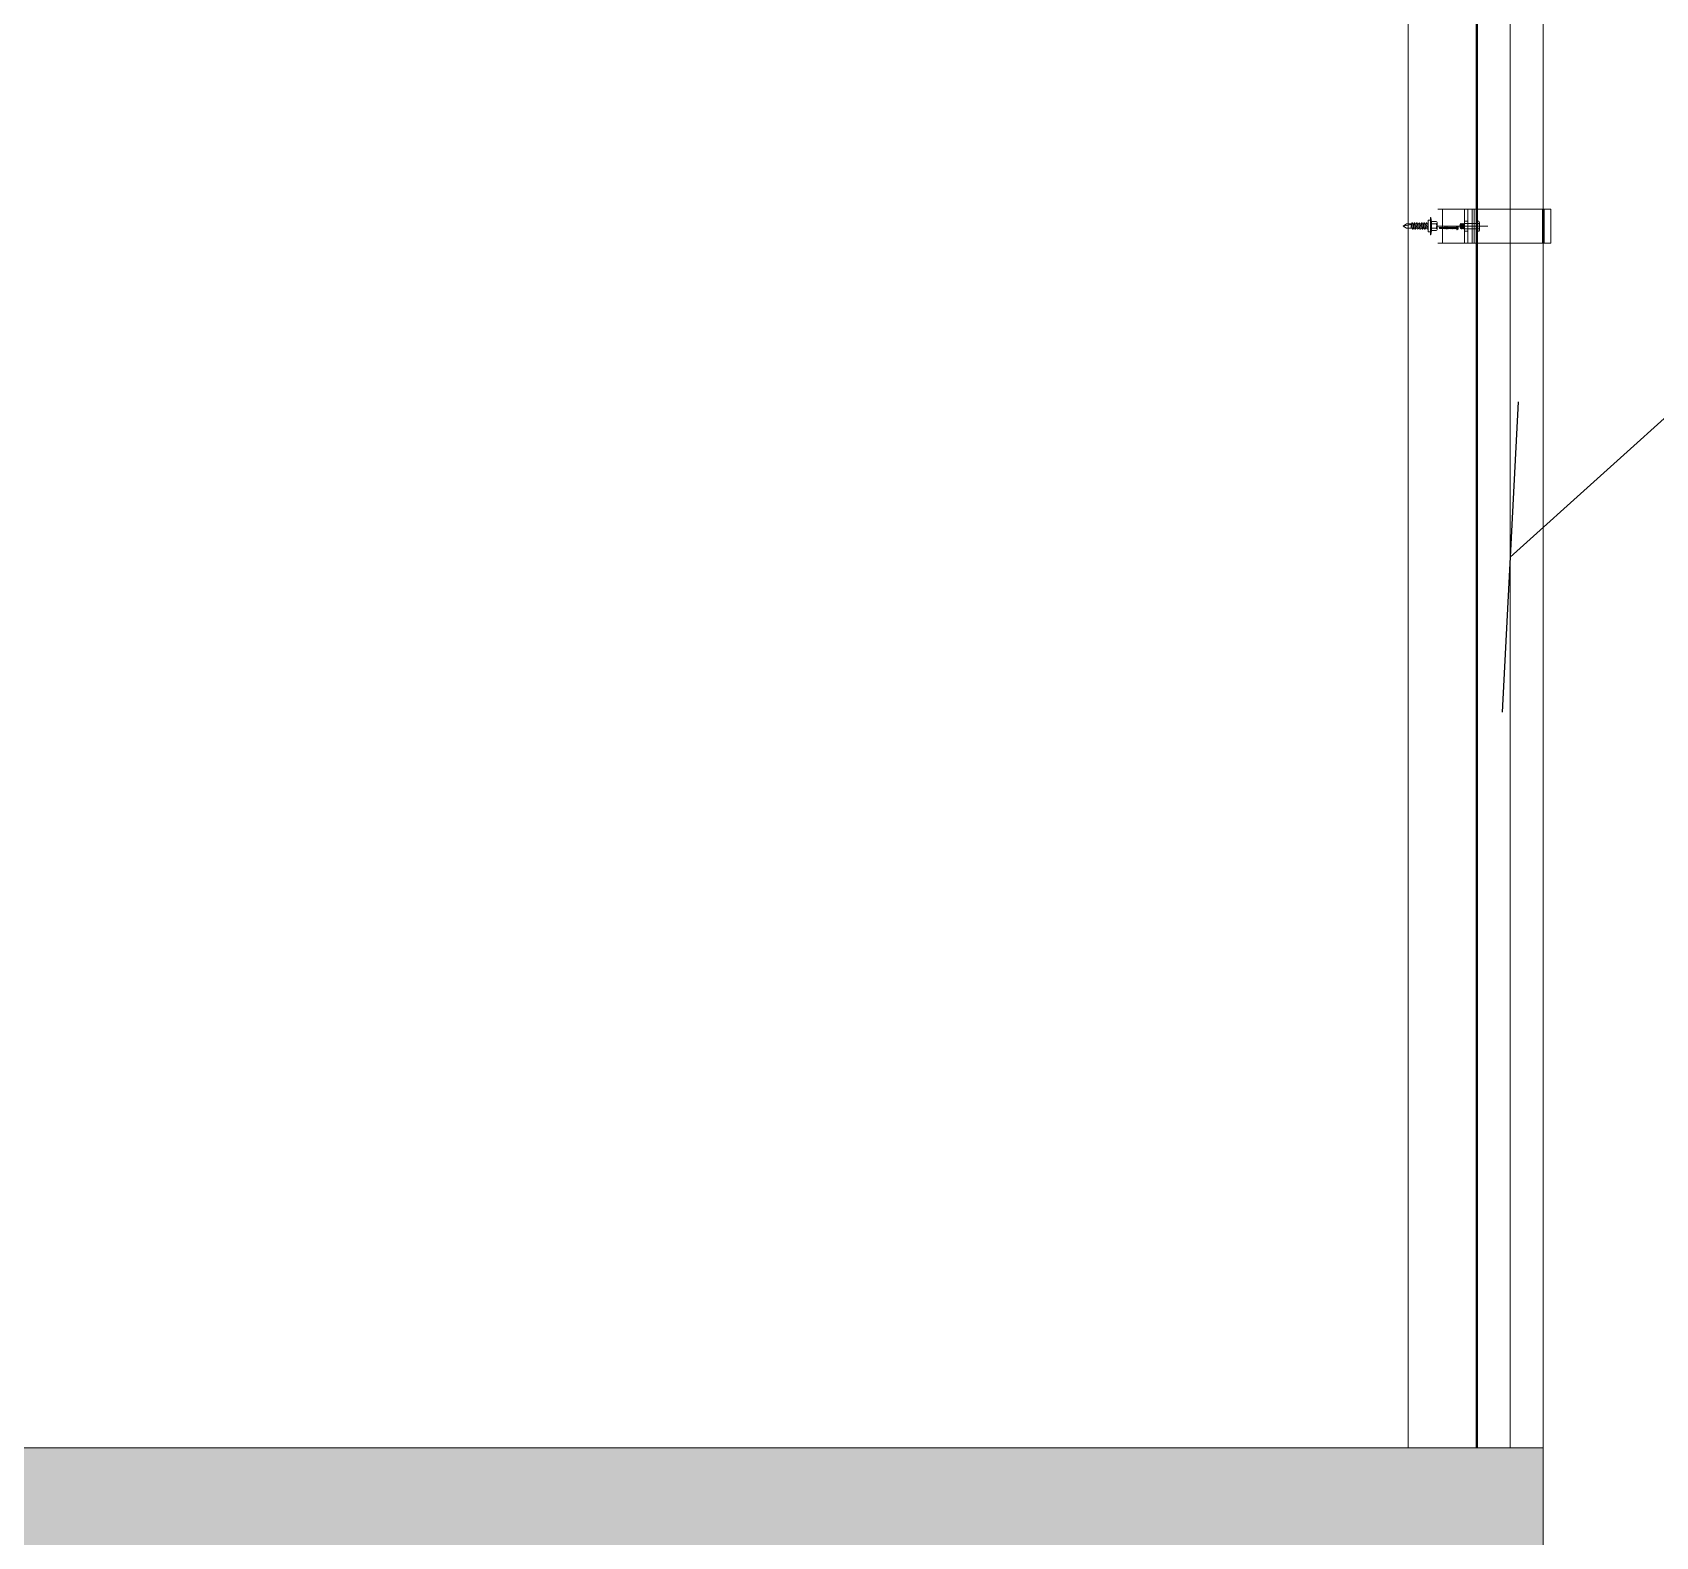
# Model space of a CAD drawing. Header units: metres. Extents: x 1610 to 5629, y 732 to 3974.
# Drawn here: x 1658.234 to 1659.564, y 907.372 to 908.604 of the extents above; entities that cross this region are included whole.
import ezdxf

# ---------------------------------------------------------------- set-up
doc = ezdxf.new("R2010")
doc.units = ezdxf.units.M
doc.header["$MEASUREMENT"] = 0
doc.layers.get('0').update_dxf_attribs({"lineweight": 0})
doc.styles.get("Standard").update_dxf_attribs({"font": 'verdana.ttf', "height": 0.23})
doc.styles.add('STYLE2', font='romant.shx', dxfattribs={"width": 0.8, "height": 4})
doc.dimstyles.get("Standard").update_dxf_attribs({"dimscale": 0, "dimtxt": 0.18, "dimasz": 0.18, "dimexe": 0.18, "dimexo": 0.0625, "dimgap": 0.09, "dimtad": 1, "dimtoh": 1, "dimzin": 0, "dimdsep": 46, "dimtxsty": 'Standard', "dimblk": 'OBLIQUE', "dimcen": 0.09, "dimse1": 1, "dimse2": 1, "dimadec": 0, "dimazin": 0, "dimtfac": 1, "dimtofl": 0, "dimtmove": 0, "dimatfit": 3, "dimldrblk": 'OBLIQUE', "dimfxl": 0, "dimtolj": 1, "dimtzin": 0, "dimarcsym": 0})

# ---------------------------------------------------------------- blocks, each defined once
blk = doc.blocks.new('SRW-20')
for p, q in [((-5.07, 1.69), (-2.71, 2.03)), ((-5.07, 1.69), (-5.07, 1.35)), ((-5.07, 1.35), (5.07, 1.35)), ((-3.38, 1.35), (-3.38, 0)), ((-3.38, 0), (3.38, 0)), ((-2.71, 4.73), (-2.71, 2.03)), ((-2.71, 2.03), (2.71, 2.03)), ((-2.03, 5.41), (2.03, 5.41)), ((-1.35, 4.73), (-1.35, 2.03)), ((1.35, 4.73), (1.35, 2.03)), ((2.71, 4.73), (2.71, 2.03)), ((5.07, 1.69), (2.71, 2.03)), ((3.38, 1.35), (3.38, 0)), ((5.07, 1.69), (5.07, 1.35)), ((-1.87, -0.44), (-1.37, -0.02)), ((-1.87, -1.85), (-1.37, -1.44)), ((-1.87, -3.27), (-1.37, -2.85)), ((-1.87, -4.69), (-1.37, -4.27)), ((-1.87, -6.1), (-1.37, -5.68)), ((-1.87, -7.52), (-1.37, -7.1)), ((-1.87, -8.93), (-1.37, -8.52)), ((-1.82, -0.61), (-1.38, -0.71)), ((-1.82, -2.03), (-1.38, -2.12)), ((-1.82, -3.45), (-1.38, -3.54)), ((-1.82, -4.86), (-1.38, -4.96)), ((-1.82, -6.28), (-1.38, -6.37)), ((-1.82, -7.7), (-1.38, -7.79)), ((-1.82, -9.11), (-1.38, -9.21)), ((-1.35, 0), (-1.35, -0.01)), ((-1.35, -0.71), (-1.35, -1.42)), ((-1.35, -2.13), (-1.35, -2.84)), ((-1.35, -3.54), (-1.35, -4.26)), ((-1.35, -4.96), (-1.35, -5.67)), ((-1.35, -6.38), (-1.35, -7.09)), ((-1.35, -7.79), (-1.35, -8.51)), ((-1.35, -9.21), (-1.35, -9.85)), ((-1.33, -0.71), (0.95, 0)), ((-1.33, -1.42), (1.33, -0.59)), ((-1.33, -2.12), (1.33, -1.3)), ((-1.33, -2.83), (1.33, -2.01)), ((-1.33, -3.54), (1.33, -2.71)), ((-1.33, -4.25), (1.33, -3.42)), ((-1.33, -4.96), (1.33, -4.13)), ((-1.33, -5.67), (1.33, -4.84)), ((-1.33, -6.37), (1.33, -5.55)), ((-1.33, -7.08), (1.33, -6.26)), ((-1.33, -7.79), (1.33, -6.96)), ((-1.33, -8.5), (1.33, -7.67)), ((-1.33, -9.2), (1.33, -8.38)), ((-1.14, -9.85), (1.33, -9.09)), ((1.35, 0), (1.35, -0.59)), ((1.35, -1.29), (1.35, -2)), ((1.35, -2.7), (1.35, -3.42)), ((1.35, -4.12), (1.35, -4.83)), ((1.35, -5.54), (1.35, -6.25)), ((1.35, -6.95), (1.35, -7.67)), ((1.35, -8.37), (1.35, -9.08)), ((1.37, -1.28), (1.87, -0.86)), ((1.37, -2.69), (1.87, -2.28)), ((1.37, -4.11), (1.87, -3.69)), ((1.37, -5.53), (1.87, -5.11)), ((1.37, -6.94), (1.87, -6.53)), ((1.37, -8.36), (1.87, -7.94)), ((1.37, -9.78), (1.87, -9.36)), ((1.82, -0.68), (1.38, -0.59)), ((1.82, -2.1), (1.38, -2)), ((1.82, -3.52), (1.38, -3.42)), ((1.82, -4.93), (1.38, -4.84)), ((1.82, -6.35), (1.38, -6.25)), ((1.82, -7.76), (1.38, -7.67)), ((1.82, -9.18), (1.38, -9.09)), ((-1.35, -9.85), (1.35, -9.85)), ((-1.35, -9.85), (-1.35, -12.56)), ((-1.35, -12.56), (0, -14.59)), ((0, -14.59), (0.97, -9.85)), ((0, -14.59), (1.35, -12.56)), ((1.14, -9.85), (1.33, -9.79)), ((1.35, -9.79), (1.35, -9.85)), ((1.35, -9.85), (1.35, -12.56))]:
    blk.add_line(p, q)
for centre, radius, start, end in [((-2.03, 4.73), 0.676, 0, 180), ((-1.3, -0.1), 0.101, 107.24924, 129.82948), ((0, 3.72), 1.69, 36.8699, 143.1301), ((2.03, 4.73), 0.676, 0, 180), ((-1.8, -0.51), 0.101, 129.82948, 257.97276), ((-1.8, -1.93), 0.101, 129.82948, 257.97276), ((-1.8, -3.35), 0.101, 129.82948, 257.97276), ((-1.8, -4.76), 0.101, 129.82948, 257.97276), ((-1.8, -6.18), 0.101, 129.82948, 257.97276), ((-1.8, -7.6), 0.101, 129.82948, 257.97276), ((-1.8, -9.01), 0.101, 129.82948, 257.97276), ((-1.36, -0.61), 0.101, 257.97276, 287.24924), ((-1.36, -2.03), 0.101, 257.97276, 287.24924), ((-1.36, -3.44), 0.101, 257.97276, 287.24924), ((-1.36, -4.86), 0.101, 257.97276, 287.24924), ((-1.36, -6.27), 0.101, 257.97276, 287.24924), ((-1.36, -7.69), 0.101, 257.97276, 287.24924), ((-1.36, -9.11), 0.101, 257.97276, 287.24924), ((-1.3, -1.51), 0.101, 107.24924, 129.82948), ((-1.3, -2.93), 0.101, 107.24924, 129.82948), ((-1.3, -4.35), 0.101, 107.24924, 129.82948), ((-1.3, -5.76), 0.101, 107.24924, 129.82948), ((-1.3, -7.18), 0.101, 107.24924, 129.82948), ((-1.3, -8.6), 0.101, 107.24924, 129.82948), ((1.36, -0.69), 0.101, 77.97276, 107.24924), ((1.3, -1.2), 0.101, 287.24924, 309.82948), ((1.3, -1.2), 0.101, 287.24924, 309.82948), ((1.36, -2.1), 0.101, 77.97276, 107.24924), ((1.3, -2.62), 0.101, 287.24924, 309.82948), ((1.3, -2.62), 0.101, 287.24924, 309.82948), ((1.36, -3.52), 0.101, 77.97276, 107.24924), ((1.36, -3.52), 0.101, 77.97276, 107.24924), ((1.3, -4.03), 0.101, 287.24924, 309.82948), ((1.36, -4.94), 0.101, 77.97276, 107.24924), ((1.3, -5.45), 0.101, 287.24924, 309.82948), ((1.36, -6.35), 0.101, 77.97276, 107.24924), ((1.3, -6.87), 0.101, 287.24924, 309.82948), ((1.36, -7.77), 0.101, 77.97276, 107.24924), ((1.3, -8.28), 0.101, 287.24924, 309.82948), ((1.36, -9.19), 0.101, 77.97276, 107.24924), ((1.8, -0.78), 0.101, 309.82948, 77.97276), ((1.8, -2.2), 0.101, 309.82948, 77.97276), ((1.8, -3.61), 0.101, 309.82948, 77.97276), ((1.8, -5.03), 0.101, 309.82948, 77.97276), ((1.8, -6.45), 0.101, 309.82948, 77.97276), ((1.8, -7.86), 0.101, 309.82948, 77.97276), ((1.8, -9.28), 0.101, 309.82948, 77.97276), ((1.3, -9.7), 0.101, 287.24924, 309.82948)]:
    blk.add_arc(centre, radius, start, end)
blk = doc.blocks.new('_Oblique')
at = {"color": 0, "linetype": 'ByBlock', "lineweight": -2}
blk.add_line((-0.5, -0.5), (0.5, 0.5), dxfattribs=at)

msp = doc.modelspace()

# ---------------------------------------------------------------- hatches: boundary and pattern name
h = msp.add_hatch()
h.set_pattern_fill('AR-CONC', scale=0.05, style=0)
h.set_pattern_definition([(50, (1639.4719, 907.2144), (0.35863, -0.031376), [0.0375, -0.4125]), (355, (1639.4719, 907.2144), (-0.069376, 0.376096), [0.03, -0.33]), (100.4514, (1639.50178, 907.21177), (0.2892547, 0.34472), [0.03187, -0.350571]), (46.1842, (1639.4719, 907.3144), (0.533621, -0.0827595), [0.05625, -0.61875]), (96.6356, (1639.51636, 907.3075), (0.467331, 0.487059), [0.047805, -0.525857]), (351.1842, (1639.4719, 907.3144), (0.467331, 0.48706), [0.045, -0.495]), (21, (1639.5219, 907.2894), (0.2984535, -0.2013094), [0.0375, -0.4125]), (326, (1639.5219, 907.2894), (0.121658, 0.362575), [0.03, -0.33]), (71.4514, (1639.54676, 907.2726), (0.4201113, 0.161265), [0.03187, -0.350571]), (37.5, (1639.47189, 907.21439), (0.0060799, 0.1664469), [0, -0.326, 0, -0.335, 0, -0.33125]), (7.5, (1639.47189, 907.21439), (0.1315348, 0.1972059), [0, -0.191, 0, -0.3185, 0, -0.12625]), (327.5, (1639.36039, 907.21439), (0.2669112, -0.0112774), [0, -0.125, 0, -0.39, 0, -0.5175]), (317.5, (1639.3104, 907.21439), (0.291593, 0.0500525), [0, -0.1625, 0, -0.259, 0, -0.3675])])
h.paths.add_polyline_path([(1659.4719, 907.4444), (1639.4719, 907.4444), (1639.4719, 907.2144), (1639.7019, 907.2144), (1639.7019, 907.299), (1659.2469, 907.274), (1659.2469, 907.2144), (1659.4719, 907.2144)])

# ---------------------------------------------------------------- linework, layer by layer
at = {"color": 7}
for p, q in [((1659.3613, 907.4444, -23.9169), (1659.3613, 909.8355, -55.5478)), ((1659.4719, 906.5151), (1659.4719, 909.8197)), ((1659.4171, 909.7071, 13.7092), (1659.4171, 907.4444, 0.0017)), ((1659.4173, 907.4444, -22.5056), (1659.4172, 909.7071, -50.785)), ((1659.4182, 909.7071, 13.7064), (1659.4182, 907.4444, 0)), ((1659.445, 909.7071, 13.7065), (1659.445, 907.4444, 0)), ((1659.4719, 909.7071, 13.7065), (1659.4719, 907.4444)), ((1659.3857, 908.4595, -0.6079), (1659.4781, 908.4595, 1.5514)), ((1659.3893, 908.4595, -0.6079), (1659.3893, 908.4316, -0.6079)), ((1659.404, 908.4473, 1.5514), (1659.4037, 908.4456, 1.5514)), ((1659.4043, 908.4477, 1.5514), (1659.404, 908.4473, 1.5514)), ((1659.404, 908.4473, 1.5514), (1659.4042, 908.4438, 1.5514)), ((1659.404, 908.4473, 1.5514), (1659.4054, 908.4435, 1.5514)), ((1659.4043, 908.4477, 1.5514), (1659.4057, 908.4438, 1.5514)), ((1659.4048, 908.4473, 1.5514), (1659.4043, 908.4477, 1.5514)), ((1659.405, 908.4477, 1.5514), (1659.4048, 908.4473, 1.5514)), ((1659.4048, 908.4473, 1.5514), (1659.4062, 908.4435, 1.5514)), ((1659.405, 908.4477, 1.5514), (1659.4064, 908.4438, 1.5514)), ((1659.4055, 908.4473, 1.5514), (1659.405, 908.4477, 1.5514)), ((1659.4058, 908.4477, 1.5514), (1659.4055, 908.4473, 1.5514)), ((1659.4055, 908.4473, 1.5514), (1659.4069, 908.4435, 1.5514)), ((1659.4058, 908.4477, 1.5514), (1659.4072, 908.4438, 1.5514)), ((1659.4063, 908.4473, 1.5514), (1659.4058, 908.4477, 1.5514)), ((1659.4065, 908.4477, 1.5514), (1659.4063, 908.4473, 1.5514)), ((1659.4063, 908.4473, 1.5514), (1659.4075, 908.4441, 1.5514)), ((1659.407, 908.4473, 1.5514), (1659.4065, 908.4477, 1.5514)), ((1659.4065, 908.4477, 1.5514), (1659.4075, 908.4451, 1.5514)), ((1659.4073, 908.4477, 1.5514), (1659.407, 908.4473, 1.5514)), ((1659.407, 908.4473, 1.5514), (1659.4075, 908.4461, 1.5514)), ((1659.4073, 908.4477, 1.5514), (1659.4075, 908.4471, 1.5514)), ((1659.4074, 908.4316, -0.6079), (1659.4074, 908.4595, -0.6079)), ((1659.4075, 908.4487, 1.5514), (1659.4075, 908.4424, 1.5514)), ((1659.4193, 908.4477, 1.5514), (1659.4075, 908.4477, 1.5514)), ((1659.4078, 908.4498, 1.5514), (1659.4103, 908.4498, 1.5514)), ((1659.4103, 908.4595, 1.5514), (1659.4103, 908.4316, 1.5514)), ((1659.4138, 908.4595, 1.5514), (1659.4138, 908.4316, 1.5514)), ((1659.4155, 908.4595, 1.5514), (1659.4155, 908.4316, 1.5514)), ((1659.4169, 908.4595, 1.5514), (1659.4169, 908.4316, 1.5514)), ((1659.4193, 908.4498, 1.5514), (1659.4169, 908.4498, 1.5514)), ((1659.4197, 908.4487, 1.5514), (1659.4197, 908.4424, 1.5514)), ((1659.4714, 908.4595, 1.5514), (1659.4714, 908.4316, 1.5514)), ((1659.4728, 908.4595, 1.5514), (1659.4728, 908.4316, 1.5514)), ((1659.4781, 908.4595, 1.5514), (1659.4781, 908.4316, 1.5514)), ((1659.3843, 908.4456, 1.5514), (1659.4267, 908.4456, 1.5514)), ((1659.3866, 908.4441, -0.6079), (1659.3869, 908.4445, -0.6079)), ((1659.3866, 908.4441, -0.6079), (1659.3877, 908.4443, -0.6079)), ((1659.3866, 908.4441, -0.6079), (1659.3869, 908.4436, -0.6079)), ((1659.3867, 908.4442, -0.6079), (1659.3888, 908.4444, -0.6079)), ((1659.3908, 908.4445, -0.6079), (1659.3869, 908.4445, -0.6079)), ((1659.3869, 908.4436, -0.6079), (1659.3889, 908.4438, -0.6079)), ((1659.3908, 908.4436, -0.6079), (1659.3869, 908.4436, -0.6079)), ((1659.3912, 908.4445, -0.6079), (1659.3908, 908.4445, -0.6079)), ((1659.3914, 908.4436, -0.6079), (1659.3908, 908.4436, -0.6079)), ((1659.391, 908.4436, -0.6079), (1659.3908, 908.4436, -0.6079)), ((1659.3912, 908.4445, -0.6079), (1659.3909, 908.4445, -0.6079)), ((1659.3913, 908.4445, -0.6079), (1659.3909, 908.4445, -0.6079)), ((1659.3916, 908.4436, -0.6079), (1659.3909, 908.4436, -0.6079)), ((1659.3912, 908.4436, -0.6079), (1659.3909, 908.4436, -0.6079)), ((1659.3911, 908.4438, -0.6079), (1659.3913, 908.4447, -0.6079)), ((1659.3911, 908.444, -0.6079), (1659.3912, 908.4445, -0.6079)), ((1659.3913, 908.4445, -0.6079), (1659.3911, 908.4445, -0.6079)), ((1659.3911, 908.4438, -0.6079), (1659.3911, 908.444, -0.6079)), ((1659.3911, 908.4438, -0.6079), (1659.3913, 908.444, -0.6079)), ((1659.3912, 908.4445, -0.6079), (1659.3913, 908.4447, -0.6079)), ((1659.3912, 908.444, -0.6079), (1659.3913, 908.4445, -0.6079)), ((1659.3913, 908.4438, -0.6079), (1659.3912, 908.444, -0.6079)), ((1659.3914, 908.4436, -0.6079), (1659.3912, 908.4436, -0.6079)), ((1659.3913, 908.4445, -0.6079), (1659.3913, 908.4447, -0.6079)), ((1659.3913, 908.4445, -0.6079), (1659.3915, 908.4447, -0.6079)), ((1659.3913, 908.4438, -0.6079), (1659.3915, 908.4447, -0.6079)), ((1659.3916, 908.4445, -0.6079), (1659.3913, 908.4445, -0.6079)), ((1659.3913, 908.444, -0.6079), (1659.3913, 908.4445, -0.6079)), ((1659.3913, 908.4438, -0.6079), (1659.3914, 908.444, -0.6079)), ((1659.3914, 908.4436, -0.6079), (1659.3916, 908.4445, -0.6079)), ((1659.3914, 908.444, -0.6079), (1659.3915, 908.4445, -0.6079)), ((1659.3915, 908.4434, -0.6079), (1659.3914, 908.4436, -0.6079)), ((1659.3916, 908.4436, -0.6079), (1659.3914, 908.4436, -0.6079)), ((1659.3915, 908.4434, -0.6079), (1659.3917, 908.4447, -0.6079)), ((1659.3915, 908.4445, -0.6079), (1659.3915, 908.4447, -0.6079)), ((1659.3917, 908.4445, -0.6079), (1659.3915, 908.4445, -0.6079)), ((1659.3915, 908.4434, -0.6079), (1659.3916, 908.4436, -0.6079)), ((1659.3916, 908.4445, -0.6079), (1659.3917, 908.4447, -0.6079)), ((1659.3916, 908.4434, -0.6079), (1659.3919, 908.4447, -0.6079)), ((1659.3916, 908.4436, -0.6079), (1659.3918, 908.4445, -0.6079)), ((1659.3916, 908.4436, -0.6079), (1659.3917, 908.4445, -0.6079)), ((1659.3919, 908.4436, -0.6079), (1659.3916, 908.4436, -0.6079)), ((1659.3916, 908.4434, -0.6079), (1659.3916, 908.4436, -0.6079)), ((1659.3916, 908.4434, -0.6079), (1659.3918, 908.4436, -0.6079)), ((1659.3918, 908.4445, -0.6079), (1659.3917, 908.4447, -0.6079)), ((1659.3917, 908.4445, -0.6079), (1659.3919, 908.4447, -0.6079)), ((1659.392, 908.4445, -0.6079), (1659.3918, 908.4445, -0.6079)), ((1659.3918, 908.4436, -0.6079), (1659.3919, 908.4445, -0.6079)), ((1659.392, 908.4436, -0.6079), (1659.3918, 908.4436, -0.6079)), ((1659.3919, 908.4434, -0.6079), (1659.3921, 908.4447, -0.6079)), ((1659.3919, 908.4445, -0.6079), (1659.3919, 908.4447, -0.6079)), ((1659.3919, 908.4436, -0.6079), (1659.392, 908.4445, -0.6079)), ((1659.3922, 908.4445, -0.6079), (1659.3919, 908.4445, -0.6079)), ((1659.3919, 908.4434, -0.6079), (1659.3919, 908.4436, -0.6079)), ((1659.3919, 908.4434, -0.6079), (1659.392, 908.4436, -0.6079)), ((1659.392, 908.4445, -0.6079), (1659.3921, 908.4447, -0.6079)), ((1659.392, 908.4436, -0.6079), (1659.3922, 908.4445, -0.6079)), ((1659.392, 908.4436, -0.6079), (1659.3922, 908.4445, -0.6079)), ((1659.3923, 908.4436, -0.6079), (1659.392, 908.4436, -0.6079)), ((1659.3921, 908.4434, -0.6079), (1659.392, 908.4436, -0.6079)), ((1659.3922, 908.4445, -0.6079), (1659.3921, 908.4447, -0.6079)), ((1659.3921, 908.4434, -0.6079), (1659.3923, 908.4447, -0.6079)), ((1659.3921, 908.4434, -0.6079), (1659.3922, 908.4436, -0.6079)), ((1659.3922, 908.4445, -0.6079), (1659.3923, 908.4447, -0.6079)), ((1659.3924, 908.4445, -0.6079), (1659.3922, 908.4445, -0.6079)), ((1659.3922, 908.4436, -0.6079), (1659.3923, 908.4445, -0.6079)), ((1659.3924, 908.4436, -0.6079), (1659.3922, 908.4436, -0.6079)), ((1659.3923, 908.4434, -0.6079), (1659.3926, 908.4447, -0.6079)), ((1659.3923, 908.4445, -0.6079), (1659.3923, 908.4447, -0.6079)), ((1659.3923, 908.4436, -0.6079), (1659.3924, 908.4445, -0.6079)), ((1659.3926, 908.4445, -0.6079), (1659.3923, 908.4445, -0.6079)), ((1659.3923, 908.4434, -0.6079), (1659.3923, 908.4436, -0.6079)), ((1659.3923, 908.4434, -0.6079), (1659.3925, 908.4436, -0.6079)), ((1659.3924, 908.4445, -0.6079), (1659.3926, 908.4447, -0.6079)), ((1659.3924, 908.4436, -0.6079), (1659.3926, 908.4445, -0.6079)), ((1659.3925, 908.4434, -0.6079), (1659.3924, 908.4436, -0.6079)), ((1659.3925, 908.4434, -0.6079), (1659.3927, 908.4447, -0.6079)), ((1659.3925, 908.4436, -0.6079), (1659.3926, 908.4445, -0.6079)), ((1659.3927, 908.4436, -0.6079), (1659.3925, 908.4436, -0.6079)), ((1659.3925, 908.4434, -0.6079), (1659.3926, 908.4436, -0.6079)), ((1659.3926, 908.4445, -0.6079), (1659.3926, 908.4447, -0.6079)), ((1659.3926, 908.4445, -0.6079), (1659.3927, 908.4447, -0.6079)), ((1659.3928, 908.4445, -0.6079), (1659.3926, 908.4445, -0.6079)), ((1659.3926, 908.4436, -0.6079), (1659.3928, 908.4445, -0.6079)), ((1659.3929, 908.4436, -0.6079), (1659.3926, 908.4436, -0.6079)), ((1659.3927, 908.4434, -0.6079), (1659.393, 908.4447, -0.6079)), ((1659.3928, 908.4445, -0.6079), (1659.3927, 908.4447, -0.6079)), ((1659.3927, 908.4436, -0.6079), (1659.3928, 908.4445, -0.6079)), ((1659.3927, 908.4434, -0.6079), (1659.3927, 908.4436, -0.6079)), ((1659.3927, 908.4434, -0.6079), (1659.3929, 908.4436, -0.6079)), ((1659.3928, 908.4445, -0.6079), (1659.393, 908.4447, -0.6079)), ((1659.393, 908.4445, -0.6079), (1659.3928, 908.4445, -0.6079)), ((1659.3929, 908.4434, -0.6079), (1659.3931, 908.4447, -0.6079)), ((1659.3929, 908.4436, -0.6079), (1659.393, 908.4445, -0.6079)), ((1659.3929, 908.4436, -0.6079), (1659.393, 908.4445, -0.6079)), ((1659.3931, 908.4436, -0.6079), (1659.3929, 908.4436, -0.6079)), ((1659.3929, 908.4434, -0.6079), (1659.3929, 908.4436, -0.6079)), ((1659.3929, 908.4434, -0.6079), (1659.393, 908.4436, -0.6079)), ((1659.393, 908.4445, -0.6079), (1659.393, 908.4447, -0.6079)), ((1659.393, 908.4445, -0.6079), (1659.3931, 908.4447, -0.6079)), ((1659.3933, 908.4445, -0.6079), (1659.393, 908.4445, -0.6079)), ((1659.393, 908.4436, -0.6079), (1659.3932, 908.4445, -0.6079)), ((1659.3933, 908.4436, -0.6079), (1659.393, 908.4436, -0.6079)), ((1659.3932, 908.4445, -0.6079), (1659.3931, 908.4447, -0.6079)), ((1659.3931, 908.4436, -0.6079), (1659.3933, 908.4445, -0.6079)), ((1659.3932, 908.4434, -0.6079), (1659.3931, 908.4436, -0.6079)), ((1659.3932, 908.4434, -0.6079), (1659.3934, 908.4447, -0.6079)), ((1659.3934, 908.4445, -0.6079), (1659.3932, 908.4445, -0.6079)), ((1659.3932, 908.4434, -0.6079), (1659.3933, 908.4436, -0.6079)), ((1659.3933, 908.4445, -0.6079), (1659.3934, 908.4447, -0.6079)), ((1659.3933, 908.4434, -0.6079), (1659.3935, 908.4447, -0.6079)), ((1659.3933, 908.4436, -0.6079), (1659.3934, 908.4445, -0.6079)), ((1659.3933, 908.4436, -0.6079), (1659.3934, 908.4445, -0.6079)), ((1659.3935, 908.4436, -0.6079), (1659.3933, 908.4436, -0.6079)), ((1659.3933, 908.4434, -0.6079), (1659.3933, 908.4436, -0.6079)), ((1659.3933, 908.4434, -0.6079), (1659.3934, 908.4436, -0.6079)), ((1659.3934, 908.4445, -0.6079), (1659.3934, 908.4447, -0.6079)), ((1659.3934, 908.4445, -0.6079), (1659.3935, 908.4447, -0.6079)), ((1659.3937, 908.4445, -0.6079), (1659.3934, 908.4445, -0.6079)), ((1659.3934, 908.4436, -0.6079), (1659.3936, 908.4445, -0.6079)), ((1659.3937, 908.4436, -0.6079), (1659.3934, 908.4436, -0.6079)), ((1659.3936, 908.4445, -0.6079), (1659.3935, 908.4447, -0.6079)), ((1659.3935, 908.4436, -0.6079), (1659.3937, 908.4445, -0.6079)), ((1659.3936, 908.4434, -0.6079), (1659.3935, 908.4436, -0.6079)), ((1659.3936, 908.4434, -0.6079), (1659.3938, 908.4447, -0.6079)), ((1659.3938, 908.4445, -0.6079), (1659.3936, 908.4445, -0.6079)), ((1659.3936, 908.4434, -0.6079), (1659.3937, 908.4436, -0.6079)), ((1659.3937, 908.4445, -0.6079), (1659.3938, 908.4447, -0.6079)), ((1659.3937, 908.4434, -0.6079), (1659.394, 908.4447, -0.6079)), ((1659.3937, 908.4436, -0.6079), (1659.3939, 908.4445, -0.6079)), ((1659.3937, 908.4436, -0.6079), (1659.3938, 908.4445, -0.6079)), ((1659.394, 908.4436, -0.6079), (1659.3937, 908.4436, -0.6079)), ((1659.3937, 908.4434, -0.6079), (1659.3939, 908.4436, -0.6079)), ((1659.3937, 908.4434, -0.6079), (1659.3937, 908.4436, -0.6079)), ((1659.3939, 908.4445, -0.6079), (1659.3938, 908.4447, -0.6079)), ((1659.3938, 908.4445, -0.6079), (1659.394, 908.4447, -0.6079)), ((1659.3941, 908.4445, -0.6079), (1659.3939, 908.4445, -0.6079)), ((1659.3939, 908.4436, -0.6079), (1659.394, 908.4445, -0.6079)), ((1659.3941, 908.4436, -0.6079), (1659.3939, 908.4436, -0.6079)), ((1659.394, 908.4434, -0.6079), (1659.3942, 908.4447, -0.6079)), ((1659.394, 908.4445, -0.6079), (1659.394, 908.4447, -0.6079)), ((1659.394, 908.4436, -0.6079), (1659.3941, 908.4445, -0.6079)), ((1659.3943, 908.4445, -0.6079), (1659.394, 908.4445, -0.6079)), ((1659.394, 908.4434, -0.6079), (1659.394, 908.4436, -0.6079)), ((1659.394, 908.4434, -0.6079), (1659.3941, 908.4436, -0.6079)), ((1659.3941, 908.4445, -0.6079), (1659.3942, 908.4447, -0.6079)), ((1659.3941, 908.4436, -0.6079), (1659.3943, 908.4445, -0.6079)), ((1659.3941, 908.4436, -0.6079), (1659.3943, 908.4445, -0.6079)), ((1659.4012, 908.4436, -0.6079), (1659.3941, 908.4436, -0.6079)), ((1659.3942, 908.4434, -0.6079), (1659.3941, 908.4436, -0.6079)), ((1659.3943, 908.4445, -0.6079), (1659.3942, 908.4447, -0.6079)), ((1659.3942, 908.4434, -0.6079), (1659.3944, 908.4447, -0.6079)), ((1659.3942, 908.4434, -0.6079), (1659.3943, 908.4436, -0.6079)), ((1659.3943, 908.4445, -0.6079), (1659.3944, 908.4447, -0.6079)), ((1659.4012, 908.4445, -0.6079), (1659.3943, 908.4445, -0.6079)), ((1659.3943, 908.4436, -0.6079), (1659.3944, 908.4445, -0.6079)), ((1659.3944, 908.4445, -0.6079), (1659.3944, 908.4447, -0.6079)), ((1659.3948, 908.4445, -0.6079), (1659.3944, 908.4445, -0.6079)), ((1659.3951, 908.4436, -0.6079), (1659.3944, 908.4436, -0.6079)), ((1659.3947, 908.4436, -0.6079), (1659.3944, 908.4436, -0.6079)), ((1659.3948, 908.4445, -0.6079), (1659.3946, 908.4445, -0.6079)), ((1659.3947, 908.444, -0.6079), (1659.3948, 908.4445, -0.6079)), ((1659.3948, 908.4438, -0.6079), (1659.3947, 908.444, -0.6079)), ((1659.3948, 908.4445, -0.6079), (1659.3949, 908.4447, -0.6079)), ((1659.3948, 908.4438, -0.6079), (1659.3949, 908.4447, -0.6079)), ((1659.3948, 908.4438, -0.6079), (1659.3949, 908.444, -0.6079)), ((1659.3951, 908.4436, -0.6079), (1659.3948, 908.4436, -0.6079)), ((1659.395, 908.4445, -0.6079), (1659.3949, 908.4447, -0.6079)), ((1659.3949, 908.444, -0.6079), (1659.395, 908.4445, -0.6079)), ((1659.3952, 908.4445, -0.6079), (1659.395, 908.4445, -0.6079)), ((1659.3951, 908.4434, -0.6079), (1659.3953, 908.4447, -0.6079)), ((1659.3951, 908.4436, -0.6079), (1659.3952, 908.4445, -0.6079)), ((1659.3951, 908.4434, -0.6079), (1659.3951, 908.4436, -0.6079)), ((1659.3951, 908.4434, -0.6079), (1659.3952, 908.4436, -0.6079)), ((1659.3952, 908.4445, -0.6079), (1659.3953, 908.4447, -0.6079)), ((1659.3952, 908.4436, -0.6079), (1659.3954, 908.4445, -0.6079)), ((1659.3955, 908.4436, -0.6079), (1659.3952, 908.4436, -0.6079)), ((1659.3954, 908.4445, -0.6079), (1659.3953, 908.4447, -0.6079)), ((1659.3956, 908.4445, -0.6079), (1659.3954, 908.4445, -0.6079)), ((1659.3955, 908.4434, -0.6079), (1659.3958, 908.4447, -0.6079)), ((1659.3955, 908.4436, -0.6079), (1659.3956, 908.4445, -0.6079)), ((1659.3955, 908.4434, -0.6079), (1659.3955, 908.4436, -0.6079)), ((1659.3955, 908.4434, -0.6079), (1659.3957, 908.4436, -0.6079)), ((1659.3956, 908.4445, -0.6079), (1659.3958, 908.4447, -0.6079)), ((1659.3957, 908.4436, -0.6079), (1659.3958, 908.4445, -0.6079)), ((1659.3959, 908.4436, -0.6079), (1659.3957, 908.4436, -0.6079)), ((1659.3958, 908.4445, -0.6079), (1659.3958, 908.4447, -0.6079)), ((1659.3961, 908.4445, -0.6079), (1659.3958, 908.4445, -0.6079)), ((1659.3959, 908.4436, -0.6079), (1659.3961, 908.4445, -0.6079)), ((1659.396, 908.4434, -0.6079), (1659.3959, 908.4436, -0.6079)), ((1659.396, 908.4434, -0.6079), (1659.3962, 908.4447, -0.6079)), ((1659.396, 908.4434, -0.6079), (1659.3961, 908.4436, -0.6079)), ((1659.3961, 908.4445, -0.6079), (1659.3962, 908.4447, -0.6079)), ((1659.3961, 908.4436, -0.6079), (1659.3962, 908.4445, -0.6079)), ((1659.3963, 908.4436, -0.6079), (1659.3961, 908.4436, -0.6079)), ((1659.3962, 908.4445, -0.6079), (1659.3962, 908.4447, -0.6079)), ((1659.3965, 908.4445, -0.6079), (1659.3962, 908.4445, -0.6079)), ((1659.3963, 908.4436, -0.6079), (1659.3965, 908.4445, -0.6079)), ((1659.3964, 908.4434, -0.6079), (1659.3963, 908.4436, -0.6079)), ((1659.3964, 908.4434, -0.6079), (1659.3966, 908.4447, -0.6079)), ((1659.3964, 908.4434, -0.6079), (1659.3965, 908.4436, -0.6079)), ((1659.3965, 908.4445, -0.6079), (1659.3966, 908.4447, -0.6079)), ((1659.3965, 908.4436, -0.6079), (1659.3966, 908.4445, -0.6079)), ((1659.3967, 908.4436, -0.6079), (1659.3965, 908.4436, -0.6079)), ((1659.3966, 908.4445, -0.6079), (1659.3966, 908.4447, -0.6079)), ((1659.3969, 908.4445, -0.6079), (1659.3966, 908.4445, -0.6079)), ((1659.3967, 908.4436, -0.6079), (1659.3969, 908.4445, -0.6079)), ((1659.3968, 908.4434, -0.6079), (1659.3967, 908.4436, -0.6079)), ((1659.3968, 908.4434, -0.6079), (1659.397, 908.4447, -0.6079)), ((1659.3968, 908.4434, -0.6079), (1659.3969, 908.4436, -0.6079)), ((1659.3969, 908.4445, -0.6079), (1659.397, 908.4447, -0.6079)), ((1659.3969, 908.4436, -0.6079), (1659.3971, 908.4445, -0.6079)), ((1659.3972, 908.4436, -0.6079), (1659.3969, 908.4436, -0.6079)), ((1659.3971, 908.4445, -0.6079), (1659.397, 908.4447, -0.6079)), ((1659.3973, 908.4445, -0.6079), (1659.3971, 908.4445, -0.6079)), ((1659.3972, 908.4434, -0.6079), (1659.3974, 908.4447, -0.6079)), ((1659.3972, 908.4436, -0.6079), (1659.3973, 908.4445, -0.6079)), ((1659.3972, 908.4434, -0.6079), (1659.3973, 908.4436, -0.6079)), ((1659.3972, 908.4434, -0.6079), (1659.3972, 908.4436, -0.6079)), ((1659.3973, 908.4445, -0.6079), (1659.3974, 908.4447, -0.6079)), ((1659.3973, 908.4436, -0.6079), (1659.3975, 908.4445, -0.6079)), ((1659.3976, 908.4436, -0.6079), (1659.3973, 908.4436, -0.6079)), ((1659.3975, 908.4445, -0.6079), (1659.3974, 908.4447, -0.6079)), ((1659.3978, 908.4445, -0.6079), (1659.3974, 908.4445, -0.6079)), ((1659.3981, 908.4436, -0.6079), (1659.3974, 908.4436, -0.6079)), ((1659.3977, 908.4436, -0.6079), (1659.3974, 908.4436, -0.6079)), ((1659.3977, 908.4445, -0.6079), (1659.3975, 908.4445, -0.6079)), ((1659.3976, 908.4434, -0.6079), (1659.3979, 908.4447, -0.6079)), ((1659.3976, 908.4436, -0.6079), (1659.3977, 908.4445, -0.6079)), ((1659.3978, 908.4445, -0.6079), (1659.3976, 908.4445, -0.6079)), ((1659.3976, 908.4434, -0.6079), (1659.3976, 908.4436, -0.6079)), ((1659.3976, 908.4434, -0.6079), (1659.3978, 908.4436, -0.6079)), ((1659.3977, 908.4445, -0.6079), (1659.3979, 908.4447, -0.6079)), ((1659.3977, 908.444, -0.6079), (1659.3978, 908.4445, -0.6079)), ((1659.3978, 908.4438, -0.6079), (1659.3977, 908.444, -0.6079)), ((1659.3978, 908.4445, -0.6079), (1659.3979, 908.4447, -0.6079)), ((1659.3978, 908.4438, -0.6079), (1659.3979, 908.4447, -0.6079)), ((1659.3978, 908.4436, -0.6079), (1659.3979, 908.4445, -0.6079)), ((1659.3978, 908.4438, -0.6079), (1659.3979, 908.444, -0.6079)), ((1659.3981, 908.4436, -0.6079), (1659.3978, 908.4436, -0.6079)), ((1659.3979, 908.4445, -0.6079), (1659.3979, 908.4447, -0.6079)), ((1659.398, 908.4445, -0.6079), (1659.3979, 908.4447, -0.6079)), ((1659.3979, 908.444, -0.6079), (1659.398, 908.4445, -0.6079)), ((1659.3982, 908.4445, -0.6079), (1659.398, 908.4445, -0.6079)), ((1659.3981, 908.4434, -0.6079), (1659.3984, 908.4447, -0.6079)), ((1659.3981, 908.4436, -0.6079), (1659.3982, 908.4445, -0.6079)), ((1659.3981, 908.4434, -0.6079), (1659.3981, 908.4436, -0.6079)), ((1659.3981, 908.4434, -0.6079), (1659.3983, 908.4436, -0.6079)), ((1659.3982, 908.4445, -0.6079), (1659.3984, 908.4447, -0.6079)), ((1659.3983, 908.4436, -0.6079), (1659.3984, 908.4445, -0.6079)), ((1659.3985, 908.4436, -0.6079), (1659.3983, 908.4436, -0.6079)), ((1659.3984, 908.4445, -0.6079), (1659.3984, 908.4447, -0.6079)), ((1659.3986, 908.4445, -0.6079), (1659.3984, 908.4445, -0.6079)), ((1659.3985, 908.4434, -0.6079), (1659.3988, 908.4447, -0.6079)), ((1659.3985, 908.4436, -0.6079), (1659.3986, 908.4445, -0.6079)), ((1659.3985, 908.4434, -0.6079), (1659.3985, 908.4436, -0.6079)), ((1659.3985, 908.4434, -0.6079), (1659.3987, 908.4436, -0.6079)), ((1659.3986, 908.4445, -0.6079), (1659.3988, 908.4447, -0.6079)), ((1659.3987, 908.4436, -0.6079), (1659.3988, 908.4445, -0.6079)), ((1659.3989, 908.4436, -0.6079), (1659.3987, 908.4436, -0.6079)), ((1659.3988, 908.4445, -0.6079), (1659.3988, 908.4447, -0.6079)), ((1659.3991, 908.4445, -0.6079), (1659.3988, 908.4445, -0.6079)), ((1659.3989, 908.4436, -0.6079), (1659.3991, 908.4445, -0.6079)), ((1659.399, 908.4434, -0.6079), (1659.3989, 908.4436, -0.6079)), ((1659.399, 908.4434, -0.6079), (1659.3992, 908.4447, -0.6079)), ((1659.399, 908.4434, -0.6079), (1659.3991, 908.4436, -0.6079)), ((1659.3991, 908.4445, -0.6079), (1659.3992, 908.4447, -0.6079)), ((1659.3991, 908.4436, -0.6079), (1659.3992, 908.4445, -0.6079)), ((1659.3993, 908.4436, -0.6079), (1659.3991, 908.4436, -0.6079)), ((1659.3992, 908.4445, -0.6079), (1659.3992, 908.4447, -0.6079)), ((1659.3995, 908.4445, -0.6079), (1659.3992, 908.4445, -0.6079)), ((1659.3993, 908.4436, -0.6079), (1659.3995, 908.4445, -0.6079)), ((1659.3994, 908.4434, -0.6079), (1659.3993, 908.4436, -0.6079)), ((1659.3994, 908.4434, -0.6079), (1659.3996, 908.4447, -0.6079)), ((1659.3994, 908.4434, -0.6079), (1659.3995, 908.4436, -0.6079)), ((1659.3995, 908.4445, -0.6079), (1659.3996, 908.4447, -0.6079)), ((1659.3995, 908.4436, -0.6079), (1659.3997, 908.4445, -0.6079)), ((1659.3998, 908.4436, -0.6079), (1659.3995, 908.4436, -0.6079)), ((1659.3997, 908.4445, -0.6079), (1659.3996, 908.4447, -0.6079)), ((1659.3999, 908.4445, -0.6079), (1659.3997, 908.4445, -0.6079)), ((1659.3998, 908.4434, -0.6079), (1659.4, 908.4447, -0.6079)), ((1659.3998, 908.4436, -0.6079), (1659.3999, 908.4445, -0.6079)), ((1659.3998, 908.4434, -0.6079), (1659.3998, 908.4436, -0.6079)), ((1659.3998, 908.4434, -0.6079), (1659.3999, 908.4436, -0.6079)), ((1659.3999, 908.4445, -0.6079), (1659.4, 908.4447, -0.6079)), ((1659.3999, 908.4436, -0.6079), (1659.4001, 908.4445, -0.6079)), ((1659.4002, 908.4436, -0.6079), (1659.3999, 908.4436, -0.6079)), ((1659.4001, 908.4445, -0.6079), (1659.4, 908.4447, -0.6079)), ((1659.4003, 908.4445, -0.6079), (1659.4001, 908.4445, -0.6079)), ((1659.4002, 908.4434, -0.6079), (1659.4004, 908.4447, -0.6079)), ((1659.4002, 908.4436, -0.6079), (1659.4003, 908.4445, -0.6079)), ((1659.4002, 908.4434, -0.6079), (1659.4003, 908.4436, -0.6079)), ((1659.4002, 908.4434, -0.6079), (1659.4002, 908.4436, -0.6079)), ((1659.4003, 908.4445, -0.6079), (1659.4004, 908.4447, -0.6079)), ((1659.4003, 908.4436, -0.6079), (1659.4005, 908.4445, -0.6079)), ((1659.4006, 908.4436, -0.6079), (1659.4003, 908.4436, -0.6079)), ((1659.4005, 908.4445, -0.6079), (1659.4004, 908.4447, -0.6079)), ((1659.4007, 908.4445, -0.6079), (1659.4005, 908.4445, -0.6079)), ((1659.4006, 908.4434, -0.6079), (1659.4009, 908.4447, -0.6079)), ((1659.4006, 908.4436, -0.6079), (1659.4007, 908.4445, -0.6079)), ((1659.4006, 908.4434, -0.6079), (1659.4006, 908.4436, -0.6079)), ((1659.4006, 908.4434, -0.6079), (1659.4008, 908.4436, -0.6079)), ((1659.4007, 908.4445, -0.6079), (1659.4009, 908.4447, -0.6079)), ((1659.4008, 908.4436, -0.6079), (1659.4009, 908.4445, -0.6079)), ((1659.4009, 908.4445, -0.6079), (1659.4009, 908.4447, -0.6079)), ((1659.4012, 908.4427, -0.6079), (1659.4012, 908.4454, -0.6079)), ((1659.4013, 908.4455, -0.6079), (1659.4013, 908.4455, -0.6079)), ((1659.4013, 908.4426, -0.6079), (1659.4013, 908.4426, -0.6079)), ((1659.4014, 908.4427, -0.6079), (1659.4014, 908.4454, -0.6079)), ((1659.4023, 908.4451, -0.6079), (1659.4014, 908.4451, -0.6079)), ((1659.4023, 908.4445, -0.6079), (1659.4014, 908.4445, -0.6079)), ((1659.4023, 908.4436, -0.6079), (1659.4014, 908.4436, -0.6079)), ((1659.4023, 908.443, -0.6079), (1659.4014, 908.443, -0.6079)), ((1659.4024, 908.4448, -0.6079), (1659.4024, 908.445, -0.6079)), ((1659.4024, 908.4433, -0.6079), (1659.4024, 908.4448, -0.6079)), ((1659.4024, 908.4436, -0.6079), (1659.4024, 908.4446, -0.6079)), ((1659.4024, 908.4431, -0.6079), (1659.4024, 908.4433, -0.6079)), ((1659.4042, 908.4438, 1.5514), (1659.4037, 908.4456, 1.5514)), ((1659.4041, 908.4461, 1.5514), (1659.4049, 908.4438, 1.5514)), ((1659.4041, 908.445, 1.5514), (1659.4047, 908.4435, 1.5514)), ((1659.4047, 908.4435, 1.5514), (1659.4042, 908.4438, 1.5514)), ((1659.4049, 908.4438, 1.5514), (1659.4047, 908.4435, 1.5514)), ((1659.4054, 908.4435, 1.5514), (1659.4049, 908.4438, 1.5514)), ((1659.4057, 908.4438, 1.5514), (1659.4054, 908.4435, 1.5514)), ((1659.4062, 908.4435, 1.5514), (1659.4057, 908.4438, 1.5514)), ((1659.4064, 908.4438, 1.5514), (1659.4062, 908.4435, 1.5514)), ((1659.4069, 908.4435, 1.5514), (1659.4064, 908.4438, 1.5514)), ((1659.4072, 908.4438, 1.5514), (1659.4069, 908.4435, 1.5514)), ((1659.4075, 908.4436, 1.5514), (1659.4072, 908.4438, 1.5514)), ((1659.4193, 908.4435, 1.5514), (1659.4075, 908.4435, 1.5514)), ((1659.4078, 908.4414, 1.5514), (1659.4103, 908.4414, 1.5514)), ((1659.4193, 908.4414, 1.5514), (1659.4169, 908.4414, 1.5514)), ((1659.3857, 908.4316, -0.6079), (1659.4781, 908.4316, 1.5514)), ((1639.4719, 907.4444), (1659.4719, 907.4444)), ((1639.4719, 907.4444), (1659.4719, 907.4444))]:
    msp.add_line(p, q, dxfattribs=at)
for centre, radius, start, end in [((1659.4092, 908.4487, 1.5514), 0.00175, 143.1301, 216.8699), ((1659.4139, 908.4456, 1.5514), 0.00647, 161.0754, 198.9246), ((1659.4179, 908.4487, 1.5514), 0.00175, 323.1301, 36.8699), ((1659.4132, 908.4456, 1.5514), 0.00647, 341.0754, 18.9246), ((1659.4092, 908.4424, 1.5514), 0.00175, 143.1301, 216.8699), ((1659.4179, 908.4424, 1.5514), 0.00175, 323.1301, 36.8699)]:
    msp.add_arc(centre, radius, start, end, dxfattribs=at)
at = {"color": 7, "extrusion": (0, 0, -1)}
for centre, major_axis, start_param, end_param in [((1659.3884, 908.444, -0.6079), (0.000403, 0.000403), -0.014914, 1.083044), ((1659.4013, 908.4454, -0.6079), (0.000071, 0.000071), 3.926991, 5.497787), ((1659.4013, 908.4427, -0.6079), (0.000071, 0.000071), 2.356195, 3.926991), ((1659.4013, 908.4454, -0.6079), (-0.000071, 0.000071), 0.785398, 2.356194), ((1659.4013, 908.4427, -0.6079), (-0.000071, 0.000071), 2.356194, 3.926991), ((1659.4014, 908.4452, -0.6079), (-0.0000473, 0.0000473), 3.926991, 5.497787), ((1659.4014, 908.4429, -0.6079), (-0.0000473, 0.0000473), 5.497787, 7.068584), ((1659.4014, 908.4449, -0.6079), (-0.000706, 0.000706), 2.150371, 2.787669), ((1659.4023, 908.445, -0.6079), (-0.000071, 0.000071), 0.785398, 2.356194), ((1659.4014, 908.4441, -0.6079), (-0.000706, 0.000706), 1.92472, 2.787669), ((1659.4014, 908.4432, -0.6079), (-0.000706, 0.000706), 1.92472, 2.562018), ((1659.4023, 908.4431, -0.6079), (-0.000071, 0.000071), 2.356194, 3.926991)]:
    msp.add_ellipse(centre, major_axis=major_axis, ratio=1, start_param=start_param, end_param=end_param, dxfattribs=at)

# ---------------------------------------------------------------- block references
at = {"color": 7, "xscale": -0.001398721760097, "yscale": 0.001398721760097, "zscale": 0.0013987217597591, "rotation": 270}
msp.add_blockref('SRW-20', (1659.3776, 908.4457, -0.6079), dxfattribs=at)

# ---------------------------------------------------------------- leaders
at = {"color": 7, "ltscale": 2}
msp.add_leader([(1659.445, 908.1744, 10.3045), (1660.3825, 909.0198, 10.3045), (1661.1615, 909.0198, 10.3045)], dimstyle='Standard', override={"dimscale": 1, "dimtxt": 0.24, "dimgap": 0, "dimtad": 0, "dimtxsty": 'STYLE2'}, dxfattribs=at)

doc.saveas('drawing.dxf')
